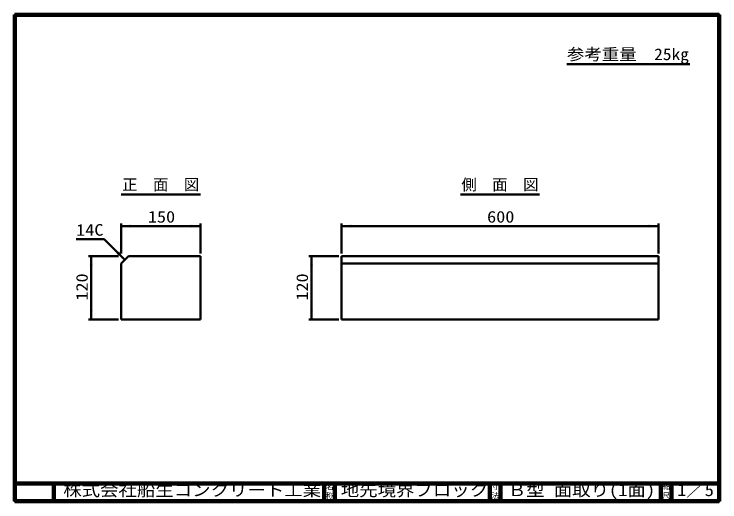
# Model space of a CAD drawing. Units: millimetres, scale not verified, with parts at other scales. Extents: x 100 to 4105, y 100 to 2870.
import ezdxf
from ezdxf.enums import TextEntityAlignment as Align

# ---------------------------------------------------------------- set-up
doc = ezdxf.new("R2010")
doc.units = ezdxf.units.MM
doc.header["$LTSCALE"] = 5
doc.layers.add('V-nasSTD', color=7, linetype='Continuous', lineweight=50)
doc.styles.add('ＭＳ ゴシック', font='')
doc.styles.get('ＭＳ ゴシック').set_extended_font_data('MS Gothic')

msp = doc.modelspace()

# ---------------------------------------------------------------- hatches: boundary and pattern name
at = {"layer": 'V-nasSTD'}
for points in [[(763.75, 1656.875), (707.5, 1666.25), (763.75, 1675.625)], [(1101.25, 1656.875), (1157.5, 1666.25), (1101.25, 1675.625)], [(2013.75, 1656.875), (1957.5, 1666.25), (2013.75, 1675.625)], [(3701.25, 1656.875), (3757.5, 1666.25), (3701.25, 1675.625)], [(546.875, 1440), (537.5, 1496.25), (528.125, 1440)], [(682.096, 1508.396), (728.5, 1475.25), (695.354, 1521.654)], [(1796.875, 1440), (1787.5, 1496.25), (1778.125, 1440)], [(546.875, 1192.5), (537.5, 1136.25), (528.125, 1192.5)], [(1796.875, 1192.5), (1787.5, 1136.25), (1778.125, 1192.5)]]:
    msp.add_hatch(color=256, dxfattribs=at).paths.add_polyline_path(points)

# ---------------------------------------------------------------- linework, layer by layer
at = {"layer": 'V-nasSTD', "lineweight": 100}
for p, q in [((105, 2865), (105, 105)), ((4100, 2865), (105, 2865)), ((4100, 105), (4100, 2865)), ((105, 205), (4100, 205)), ((325, 205), (325, 105)), ((1860, 205), (1860, 105)), ((1920, 205), (1920, 105)), ((2800, 205), (2800, 105)), ((2860, 205), (2860, 105)), ((3770, 205), (3770, 105)), ((3830, 205), (3830, 105)), ((105, 105), (4100, 105))]:
    msp.add_line(p, q, dxfattribs=at)
at = {"layer": 'V-nasSTD'}
for p, q in [((3935, 2584.806), (3237, 2584.806)), ((708.125, 1846.25), (1156.875, 1846.25)), ((2633.125, 1846.25), (3081.875, 1846.25)), ((707.5, 1681.25), (707.5, 1511.25)), ((707.5, 1666.25), (1157.5, 1666.25)), ((1157.5, 1681.25), (1157.5, 1511.25)), ((1957.5, 1681.25), (1957.5, 1511.25)), ((1957.5, 1666.25), (3757.5, 1666.25)), ((3757.5, 1681.25), (3757.5, 1511.25)), ((451.934, 1591.816), (611.934, 1591.816)), ((611.934, 1591.816), (728.5, 1475.25)), ((522.5, 1496.25), (692.5, 1496.25)), ((537.5, 1136.25), (537.5, 1496.25)), ((749.5, 1496.25), (707.5, 1454.25)), ((1157.5, 1496.25), (749.5, 1496.25)), ((1157.5, 1136.25), (1157.5, 1496.25)), ((1772.5, 1496.25), (1942.5, 1496.25)), ((1787.5, 1136.25), (1787.5, 1496.25)), ((1957.5, 1496.25), (1957.5, 1136.25)), ((3757.5, 1496.25), (1957.5, 1496.25)), ((3757.5, 1136.25), (3757.5, 1496.25)), ((707.5, 1454.25), (707.5, 1136.25)), ((3757.5, 1454.25), (1957.5, 1454.25)), ((522.5, 1136.25), (692.5, 1136.25)), ((707.5, 1136.25), (1157.5, 1136.25)), ((1772.5, 1136.25), (1942.5, 1136.25)), ((1957.5, 1136.25), (3757.5, 1136.25))]:
    msp.add_line(p, q, dxfattribs=at)
at = {"layer": 'V-nasSTD', "lineweight": 13}
msp.add_lwpolyline([(100, 100), (100, 2870), (4105, 2870), (4105, 100)], close=True, dxfattribs=at)

# ---------------------------------------------------------------- texts
at = {"layer": 'V-nasSTD', "style": 'ＭＳ ゴシック', "width": 1.1}
for s, height, p in [('参考重量\u300025kg', 65.98, (3237, 2674.806)), ('株式会社船生コンクリート工業', 69.65, (378.75, 202.5)), ('地先境界ブロック', 69.65, (1953.75, 202.5)), ('Ｂ型 面取り(1面)', 69.65, (2901.25, 202.5)), ('1／5', 69.65, (3862.5, 202.582))]:
    msp.add_text(s, height=height, dxfattribs=at).set_placement(p, align=Align.TOP_LEFT)
at = {"layer": 'V-nasSTD', "style": 'ＭＳ ゴシック'}
for s, height, p in [('正\u3000面\u3000図', 64.15, (713.125, 1933.75)), ('側\u3000面\u3000図', 64.15, (2638.125, 1933.75)), ('名', 30.79, (1868.982, 200.999)), ('寸', 30.79, (2808.982, 200.999)), ('縮', 30.79, (3778.982, 200.999)), ('称', 30.79, (1868.976, 151.01)), ('法', 30.79, (2808.976, 151.01)), ('尺', 30.79, (3778.976, 151.01))]:
    msp.add_text(s, height=height, dxfattribs=at).set_placement(p, align=Align.TOP_LEFT)
at = {"layer": 'V-nasSTD', "style": 'ＭＳ ゴシック', "width": 1.15}
for s, p in [('150', (859, 1666.25)), ('600', (2784, 1666.25)), ('14C', (451.934, 1591.816))]:
    msp.add_text(s, height=65.98, dxfattribs=at).set_placement(p, align=Align.BOTTOM_LEFT)
for p in [(537.5, 1242.75), (1787.5, 1242.75)]:
    msp.add_text('120', height=65.98, rotation=90, dxfattribs=at).set_placement(p, align=Align.BOTTOM_LEFT)

doc.saveas('drawing.dxf')
